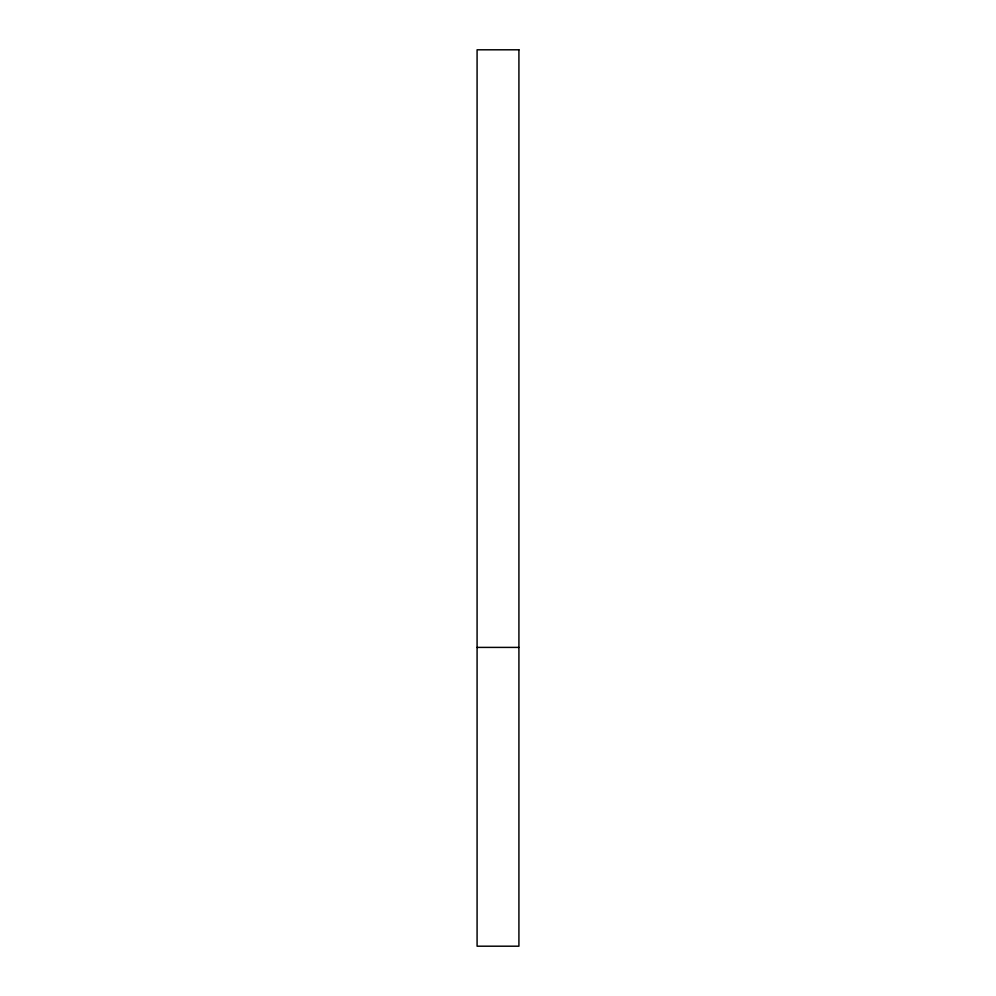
<?xml version="1.0" encoding="UTF-8"?>
<svg xmlns="http://www.w3.org/2000/svg" width="996" height="996" viewBox="0 0 996 996"><rect width="100%" height="100%" fill="white"/><g stroke="black" fill="none" stroke-linecap="round" stroke-linejoin="round"><path stroke-width="1.49" d="M477.084 647.4L518.916 647.4M518.916 49.8L477.084 49.8L477.084 946.2L518.916 946.2L518.916 49.8"/></g></svg>
